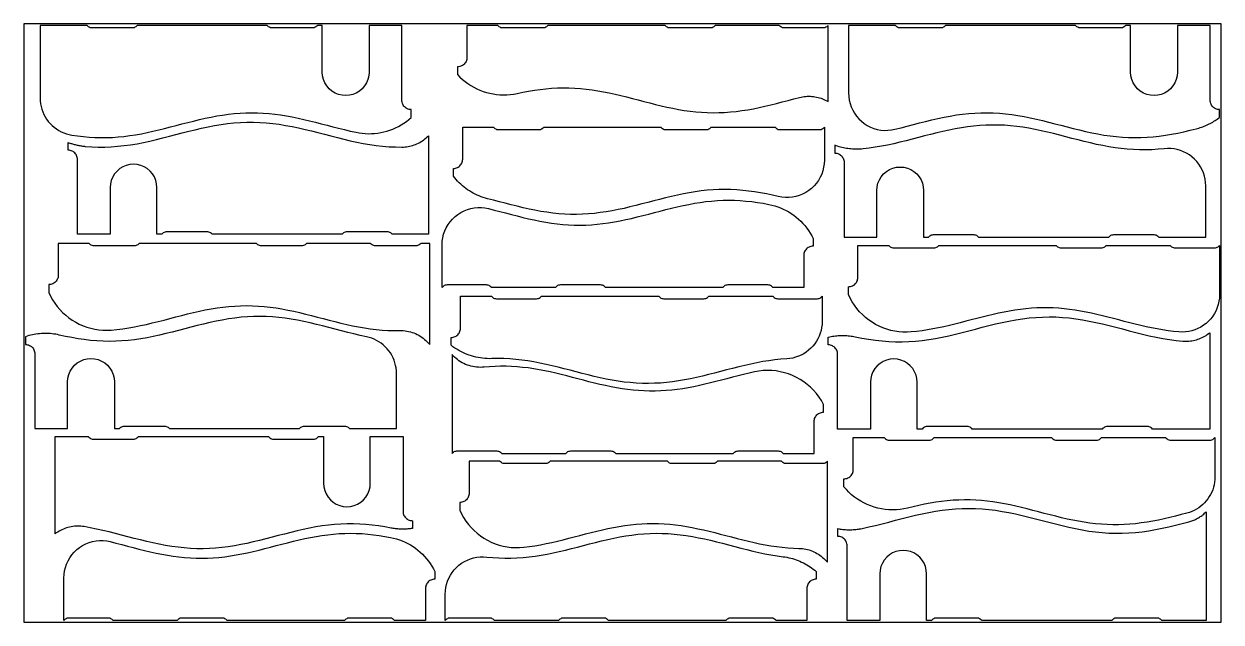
# Model space of a CAD drawing. Header units: inches. Extents: x 0 to 96, y 0 to 48.
import ezdxf

# ---------------------------------------------------------------- set-up
doc = ezdxf.new("R2010")
doc.units = ezdxf.units.IN
doc.layers.add('CONTOUR', color=3, linetype='Continuous')

msp = doc.modelspace()

# ---------------------------------------------------------------- linework, layer by layer
at = {"layer": 'CONTOUR'}
for points in [[(0, 0), (96, 0), (96, 48), (0, 48), (0, 0)], [(30.303, 47.875), (27.678, 47.875), (27.678, 44.125), (27.655, 43.832), (27.586, 43.546), (27.474, 43.274), (27.32, 43.023), (27.129, 42.799), (26.905, 42.608), (26.654, 42.454), (26.383, 42.342), (26.096, 42.273), (25.803, 42.25), (25.51, 42.273), (25.224, 42.342), (24.952, 42.454), (24.701, 42.608), (24.477, 42.799), (24.286, 43.023), (24.132, 43.274), (24.02, 43.546), (23.951, 43.832), (23.928, 44.125), (23.928, 47.875), (23.528, 47.875), (23.528, 47.875), (23.477, 47.817), (23.418, 47.767), (23.352, 47.728), (23.28, 47.699), (23.205, 47.681), (23.128, 47.675), (19.913, 47.675), (19.836, 47.681), (19.761, 47.699), (19.689, 47.728), (19.623, 47.767), (19.564, 47.817), (19.513, 47.875), (19.513, 47.875), (9.078, 47.875), (9.078, 47.875), (9.027, 47.817), (8.968, 47.767), (8.902, 47.728), (8.83, 47.699), (8.755, 47.681), (8.678, 47.675), (5.463, 47.675), (5.386, 47.681), (5.311, 47.699), (5.239, 47.728), (5.173, 47.767), (5.114, 47.817), (5.063, 47.875), (5.063, 47.875), (1.303, 47.875), (1.303, 42.04), (1.303, 42.04), (1.311, 41.817), (1.336, 41.595), (1.378, 41.375), (1.435, 41.16), (1.509, 40.949), (1.597, 40.744), (1.701, 40.546), (1.82, 40.357), (1.952, 40.177), (2.097, 40.007), (2.254, 39.849), (2.423, 39.702), (2.602, 39.569), (2.79, 39.449), (2.987, 39.344), (3.191, 39.253), (3.402, 39.178), (3.617, 39.119), (3.836, 39.076), (3.836, 39.076), (4.301, 39.009), (4.767, 38.955), (5.232, 38.914), (5.697, 38.888), (6.162, 38.876), (6.627, 38.879), (7.093, 38.896), (7.558, 38.928), (8.023, 38.975), (8.488, 39.034), (8.953, 39.106), (9.419, 39.19), (9.884, 39.283), (10.349, 39.385), (10.814, 39.495), (11.279, 39.61), (11.745, 39.729), (12.21, 39.851), (12.675, 39.972), (13.14, 40.092), (13.605, 40.209), (14.071, 40.321), (14.536, 40.427), (15.001, 40.524), (15.466, 40.612), (15.931, 40.688), (16.397, 40.753), (16.862, 40.805), (17.327, 40.842), (17.792, 40.866), (18.257, 40.875), (18.723, 40.869), (19.188, 40.848), (19.653, 40.813), (20.118, 40.764), (20.583, 40.702), (21.049, 40.628), (21.514, 40.542), (21.979, 40.447), (22.444, 40.343), (22.909, 40.232), (23.375, 40.116), (23.84, 39.996), (24.305, 39.874), (24.77, 39.753), (25.235, 39.633), (25.701, 39.517), (26.166, 39.406), (26.631, 39.303), (26.631, 39.303), (26.877, 39.256), (27.125, 39.222), (27.375, 39.201), (27.625, 39.191), (27.875, 39.195), (28.125, 39.211), (28.374, 39.24), (28.621, 39.28), (28.866, 39.334), (29.108, 39.399), (29.346, 39.477), (29.58, 39.566), (29.809, 39.667), (30.033, 39.779), (30.251, 39.903), (30.462, 40.037), (30.667, 40.181), (30.864, 40.336), (31.053, 40.5), (31.053, 41.125), (31.053, 41.125), (30.969, 41.13), (30.886, 41.144), (30.805, 41.167), (30.728, 41.199), (30.654, 41.24), (30.585, 41.289), (30.523, 41.345), (30.467, 41.407), (30.418, 41.476), (30.377, 41.55), (30.345, 41.627), (30.322, 41.708), (30.308, 41.791), (30.303, 41.875), (30.303, 47.875)], [(35.526, 47.875), (35.526, 45.313), (35.526, 45.313), (35.521, 45.229), (35.507, 45.146), (35.484, 45.065), (35.452, 44.987), (35.411, 44.913), (35.363, 44.845), (35.306, 44.782), (35.244, 44.726), (35.175, 44.677), (35.102, 44.637), (35.024, 44.605), (34.943, 44.581), (34.86, 44.567), (34.776, 44.563), (34.776, 43.938), (34.776, 43.938), (34.967, 43.739), (35.169, 43.551), (35.381, 43.375), (35.603, 43.21), (35.833, 43.058), (36.071, 42.919), (36.316, 42.794), (36.568, 42.682), (36.826, 42.584), (37.088, 42.5), (37.355, 42.431), (37.626, 42.377), (37.899, 42.338), (38.173, 42.314), (38.449, 42.305), (38.725, 42.311), (38.999, 42.333), (39.273, 42.369), (39.544, 42.421), (39.544, 42.421), (40.006, 42.518), (40.468, 42.606), (40.931, 42.683), (41.393, 42.748), (41.856, 42.801), (42.318, 42.84), (42.78, 42.864), (43.243, 42.875), (43.705, 42.87), (44.168, 42.852), (44.63, 42.818), (45.092, 42.771), (45.555, 42.711), (46.017, 42.639), (46.48, 42.555), (46.942, 42.462), (47.404, 42.36), (47.867, 42.251), (48.329, 42.136), (48.792, 42.017), (49.254, 41.897), (49.717, 41.776), (50.179, 41.657), (50.641, 41.54), (51.104, 41.429), (51.566, 41.324), (52.029, 41.227), (52.491, 41.14), (52.953, 41.064), (53.416, 40.999), (53.878, 40.947), (54.341, 40.909), (54.803, 40.885), (55.265, 40.875), (55.728, 40.88), (56.19, 40.9), (56.653, 40.934), (57.115, 40.981), (57.577, 41.042), (58.04, 41.115), (58.502, 41.199), (58.965, 41.293), (59.427, 41.395), (59.889, 41.505), (60.352, 41.62), (60.814, 41.738), (61.277, 41.859), (61.739, 41.98), (62.202, 42.099), (62.202, 42.099), (62.323, 42.128), (62.445, 42.151), (62.569, 42.169), (62.692, 42.182), (62.817, 42.19), (62.941, 42.192), (63.066, 42.19), (63.19, 42.182), (63.314, 42.169), (63.437, 42.151), (63.56, 42.128), (63.681, 42.1), (63.801, 42.067), (63.92, 42.029), (64.037, 41.986), (64.152, 41.938), (64.265, 41.885), (64.376, 41.828), (64.484, 41.767), (64.484, 47.875), (64.484, 47.875), (64.433, 47.817), (64.374, 47.768), (64.307, 47.728), (64.236, 47.699), (64.161, 47.681), (64.084, 47.675), (60.976, 47.675), (60.899, 47.681), (60.824, 47.699), (60.753, 47.728), (60.686, 47.768), (60.627, 47.817), (60.576, 47.875), (60.576, 47.875), (55.441, 47.875), (55.441, 47.875), (55.39, 47.817), (55.331, 47.768), (55.265, 47.728), (55.193, 47.699), (55.118, 47.681), (55.041, 47.675), (51.826, 47.675), (51.749, 47.681), (51.674, 47.699), (51.603, 47.728), (51.536, 47.768), (51.477, 47.817), (51.426, 47.875), (51.426, 47.875), (42.016, 47.875), (42.016, 47.875), (41.965, 47.817), (41.906, 47.768), (41.84, 47.728), (41.768, 47.699), (41.693, 47.681), (41.616, 47.675), (38.401, 47.675), (38.324, 47.681), (38.249, 47.699), (38.178, 47.728), (38.111, 47.768), (38.052, 47.817), (38.001, 47.875), (38.001, 47.875), (35.526, 47.875)], [(95.125, 47.875), (92.5, 47.875), (92.5, 44.125), (92.477, 43.832), (92.408, 43.546), (92.296, 43.274), (92.142, 43.023), (91.951, 42.799), (91.727, 42.608), (91.476, 42.454), (91.204, 42.342), (90.918, 42.273), (90.625, 42.25), (90.332, 42.273), (90.046, 42.342), (89.774, 42.454), (89.523, 42.608), (89.299, 42.799), (89.108, 43.023), (88.954, 43.274), (88.842, 43.546), (88.773, 43.832), (88.75, 44.125), (88.75, 47.875), (88.35, 47.875), (88.35, 47.875), (88.299, 47.817), (88.24, 47.767), (88.174, 47.728), (88.102, 47.699), (88.027, 47.681), (87.95, 47.675), (84.735, 47.675), (84.658, 47.681), (84.583, 47.699), (84.511, 47.728), (84.445, 47.767), (84.386, 47.817), (84.335, 47.875), (84.335, 47.875), (73.9, 47.875), (73.9, 47.875), (73.849, 47.817), (73.79, 47.767), (73.724, 47.728), (73.652, 47.699), (73.577, 47.681), (73.5, 47.675), (70.285, 47.675), (70.208, 47.681), (70.133, 47.699), (70.061, 47.728), (69.995, 47.767), (69.936, 47.817), (69.885, 47.875), (69.885, 47.875), (66.125, 47.875), (66.125, 42.458), (66.125, 42.458), (66.139, 42.173), (66.179, 41.889), (66.247, 41.611), (66.341, 41.341), (66.46, 41.081), (66.603, 40.833), (66.77, 40.6), (66.958, 40.384), (67.165, 40.187), (67.39, 40.011), (67.632, 39.857), (67.886, 39.726), (68.152, 39.62), (68.427, 39.541), (68.708, 39.487), (68.993, 39.461), (69.279, 39.462), (69.564, 39.491), (69.845, 39.546), (69.845, 39.546), (70.338, 39.67), (70.831, 39.798), (71.324, 39.927), (71.818, 40.055), (72.311, 40.18), (72.804, 40.3), (73.297, 40.413), (73.79, 40.517), (74.283, 40.611), (74.776, 40.692), (75.269, 40.759), (75.763, 40.812), (76.256, 40.849), (76.749, 40.87), (77.242, 40.874), (77.735, 40.862), (78.228, 40.834), (78.721, 40.789), (79.214, 40.729), (79.708, 40.655), (80.201, 40.568), (80.694, 40.469), (81.187, 40.361), (81.68, 40.244), (82.173, 40.122), (82.666, 39.995), (83.159, 39.866), (83.653, 39.737), (84.146, 39.611), (84.639, 39.489), (85.132, 39.373), (85.625, 39.266), (86.118, 39.169), (86.611, 39.084), (87.104, 39.012), (87.598, 38.954), (88.091, 38.911), (88.584, 38.885), (89.077, 38.875), (89.57, 38.882), (90.063, 38.905), (90.556, 38.944), (91.049, 38.999), (91.543, 39.069), (92.036, 39.152), (92.529, 39.246), (93.022, 39.352), (93.515, 39.466), (94.008, 39.587), (94.008, 39.587), (94.115, 39.615), (94.221, 39.645), (94.326, 39.678), (94.43, 39.713), (94.534, 39.75), (94.637, 39.789), (94.739, 39.831), (94.84, 39.875), (94.94, 39.921), (95.039, 39.97), (95.137, 40.02), (95.234, 40.073), (95.329, 40.128), (95.423, 40.185), (95.516, 40.244), (95.608, 40.305), (95.699, 40.368), (95.788, 40.433), (95.875, 40.5), (95.875, 41.125), (95.875, 41.125), (95.791, 41.13), (95.708, 41.144), (95.627, 41.167), (95.55, 41.199), (95.476, 41.24), (95.407, 41.289), (95.345, 41.345), (95.289, 41.407), (95.24, 41.476), (95.199, 41.55), (95.167, 41.627), (95.144, 41.708), (95.13, 41.791), (95.125, 41.875), (95.125, 47.875)], [(4.29, 31.119), (4.29, 37.119), (4.29, 37.119), (4.285, 37.202), (4.271, 37.285), (4.248, 37.366), (4.216, 37.444), (4.175, 37.518), (4.126, 37.586), (4.07, 37.649), (4.008, 37.705), (3.939, 37.754), (3.865, 37.794), (3.788, 37.826), (3.707, 37.85), (3.624, 37.864), (3.54, 37.869), (3.54, 38.494), (3.54, 38.494), (3.61, 38.467), (3.68, 38.441), (3.751, 38.417), (3.823, 38.394), (3.894, 38.371), (3.966, 38.35), (4.038, 38.33), (4.111, 38.311), (4.183, 38.293), (4.256, 38.276), (4.33, 38.26), (4.403, 38.245), (4.477, 38.232), (4.551, 38.219), (4.625, 38.208), (4.699, 38.197), (4.774, 38.188), (4.848, 38.18), (4.923, 38.173), (4.923, 38.173), (5.441, 38.138), (5.959, 38.12), (6.477, 38.121), (6.996, 38.141), (7.514, 38.178), (8.032, 38.232), (8.55, 38.303), (9.069, 38.389), (9.587, 38.488), (10.105, 38.599), (10.623, 38.719), (11.142, 38.847), (11.66, 38.98), (12.178, 39.115), (12.696, 39.25), (13.215, 39.383), (13.733, 39.511), (14.251, 39.632), (14.769, 39.743), (15.287, 39.843), (15.806, 39.93), (16.324, 40.001), (16.842, 40.057), (17.36, 40.095), (17.879, 40.115), (18.397, 40.117), (18.915, 40.101), (19.433, 40.066), (19.952, 40.014), (20.47, 39.946), (20.988, 39.862), (21.506, 39.765), (22.025, 39.656), (22.543, 39.537), (23.061, 39.41), (23.579, 39.278), (24.098, 39.143), (24.616, 39.008), (25.134, 38.874), (25.652, 38.745), (26.171, 38.623), (26.689, 38.51), (27.207, 38.409), (27.725, 38.32), (28.243, 38.246), (28.762, 38.188), (29.28, 38.147), (29.798, 38.124), (30.316, 38.119), (30.316, 38.119), (30.44, 38.123), (30.564, 38.131), (30.688, 38.145), (30.81, 38.164), (30.932, 38.188), (31.053, 38.217), (31.172, 38.251), (31.29, 38.29), (31.406, 38.334), (31.52, 38.383), (31.633, 38.436), (31.742, 38.494), (31.85, 38.556), (31.955, 38.623), (32.056, 38.694), (32.155, 38.769), (32.251, 38.848), (32.343, 38.931), (32.432, 39.018), (32.432, 31.119), (29.53, 31.119), (29.53, 31.119), (29.479, 31.177), (29.42, 31.226), (29.354, 31.266), (29.282, 31.295), (29.207, 31.313), (29.13, 31.319), (25.915, 31.319), (25.838, 31.313), (25.763, 31.295), (25.691, 31.266), (25.625, 31.226), (25.566, 31.177), (25.515, 31.119), (25.515, 31.119), (15.08, 31.119), (15.08, 31.119), (15.029, 31.177), (14.97, 31.226), (14.904, 31.266), (14.832, 31.295), (14.757, 31.313), (14.68, 31.319), (11.465, 31.319), (11.388, 31.313), (11.313, 31.295), (11.241, 31.266), (11.175, 31.226), (11.116, 31.177), (11.065, 31.119), (11.065, 31.119), (10.665, 31.119), (10.665, 34.869), (10.642, 35.162), (10.573, 35.448), (10.461, 35.72), (10.307, 35.971), (10.116, 36.194), (9.892, 36.385), (9.641, 36.539), (9.369, 36.652), (9.083, 36.72), (8.79, 36.744), (8.497, 36.72), (8.211, 36.652), (7.939, 36.539), (7.688, 36.385), (7.464, 36.194), (7.273, 35.971), (7.119, 35.72), (7.007, 35.448), (6.938, 35.162), (6.915, 34.869), (6.915, 31.119), (4.29, 31.119)], [(35.186, 39.716), (37.661, 39.716), (37.661, 39.716), (37.712, 39.658), (37.771, 39.608), (37.837, 39.569), (37.909, 39.539), (37.984, 39.522), (38.061, 39.516), (41.276, 39.516), (41.353, 39.522), (41.428, 39.539), (41.5, 39.569), (41.566, 39.608), (41.625, 39.658), (41.676, 39.716), (41.676, 39.716), (51.086, 39.716), (51.086, 39.716), (51.137, 39.658), (51.196, 39.608), (51.262, 39.569), (51.334, 39.539), (51.409, 39.522), (51.486, 39.516), (54.701, 39.516), (54.778, 39.522), (54.853, 39.539), (54.925, 39.569), (54.991, 39.608), (55.05, 39.658), (55.101, 39.716), (55.101, 39.716), (60.236, 39.716), (60.236, 39.716), (60.287, 39.658), (60.346, 39.608), (60.412, 39.569), (60.484, 39.539), (60.559, 39.522), (60.636, 39.516), (63.786, 39.516), (63.863, 39.522), (63.938, 39.539), (64.01, 39.569), (64.076, 39.608), (64.135, 39.658), (64.186, 39.716), (64.186, 39.716), (64.186, 39.716), (64.186, 37.063), (64.186, 37.063), (64.173, 36.779), (64.132, 36.497), (64.065, 36.221), (63.972, 35.952), (63.855, 35.693), (63.713, 35.446), (63.548, 35.214), (63.362, 34.998), (63.157, 34.801), (62.933, 34.625), (62.695, 34.47), (62.442, 34.339), (62.178, 34.232), (61.906, 34.151), (61.626, 34.096), (61.343, 34.068), (61.059, 34.066), (60.775, 34.092), (60.495, 34.144), (60.495, 34.144), (60.019, 34.253), (59.544, 34.354), (59.068, 34.444), (58.592, 34.524), (58.116, 34.591), (57.64, 34.644), (57.164, 34.683), (56.688, 34.707), (56.212, 34.716), (55.736, 34.709), (55.26, 34.686), (54.784, 34.649), (54.309, 34.597), (53.833, 34.532), (53.357, 34.454), (52.881, 34.364), (52.405, 34.264), (51.929, 34.156), (51.453, 34.041), (50.977, 33.921), (50.501, 33.798), (50.025, 33.674), (49.549, 33.55), (49.073, 33.429), (48.598, 33.312), (48.122, 33.201), (47.646, 33.099), (47.17, 33.006), (46.694, 32.924), (46.218, 32.854), (45.742, 32.798), (45.266, 32.755), (44.79, 32.728), (44.314, 32.716), (43.838, 32.72), (43.363, 32.739), (42.887, 32.773), (42.411, 32.822), (41.935, 32.884), (41.459, 32.96), (40.983, 33.047), (40.507, 33.145), (40.031, 33.251), (39.555, 33.365), (39.079, 33.484), (38.603, 33.607), (38.128, 33.731), (37.652, 33.855), (37.176, 33.977), (37.176, 33.977), (37.006, 34.023), (36.838, 34.075), (36.672, 34.133), (36.508, 34.197), (36.347, 34.266), (36.188, 34.341), (36.031, 34.422), (35.878, 34.508), (35.728, 34.599), (35.581, 34.696), (35.438, 34.797), (35.298, 34.904), (35.162, 35.016), (35.03, 35.132), (34.902, 35.253), (34.779, 35.378), (34.66, 35.507), (34.546, 35.641), (34.436, 35.778), (34.436, 36.403), (34.436, 36.403), (34.52, 36.408), (34.603, 36.422), (34.684, 36.445), (34.761, 36.477), (34.835, 36.518), (34.904, 36.567), (34.966, 36.623), (35.022, 36.686), (35.071, 36.754), (35.112, 36.828), (35.144, 36.906), (35.167, 36.986), (35.181, 37.069), (35.186, 37.153), (35.186, 39.716)], [(65.768, 30.89), (68.393, 30.89), (68.393, 34.64), (68.416, 34.933), (68.485, 35.219), (68.598, 35.491), (68.751, 35.742), (68.942, 35.966), (69.166, 36.157), (69.417, 36.311), (69.689, 36.423), (69.975, 36.492), (70.268, 36.515), (70.562, 36.492), (70.848, 36.423), (71.12, 36.311), (71.37, 36.157), (71.594, 35.966), (71.785, 35.742), (71.939, 35.491), (72.052, 35.219), (72.12, 34.933), (72.143, 34.64), (72.143, 30.89), (72.543, 30.89), (72.543, 30.89), (72.594, 30.948), (72.654, 30.997), (72.72, 31.037), (72.791, 31.066), (72.866, 31.084), (72.943, 31.09), (76.158, 31.09), (76.235, 31.084), (76.31, 31.066), (76.382, 31.037), (76.448, 30.997), (76.507, 30.948), (76.558, 30.89), (76.558, 30.89), (86.993, 30.89), (86.993, 30.89), (87.044, 30.948), (87.104, 30.997), (87.17, 31.037), (87.241, 31.066), (87.316, 31.084), (87.393, 31.09), (90.608, 31.09), (90.685, 31.084), (90.76, 31.066), (90.832, 31.037), (90.898, 30.997), (90.957, 30.948), (91.008, 30.89), (91.008, 30.89), (94.768, 30.89), (94.768, 35.002), (94.768, 35.002), (94.757, 35.267), (94.721, 35.53), (94.663, 35.789), (94.582, 36.042), (94.479, 36.287), (94.355, 36.521), (94.211, 36.744), (94.048, 36.953), (93.866, 37.147), (93.669, 37.324), (93.456, 37.483), (93.23, 37.622), (92.993, 37.741), (92.746, 37.838), (92.492, 37.914), (92.232, 37.966), (91.968, 37.996), (91.703, 38.002), (91.438, 37.984), (91.438, 37.984), (90.945, 37.937), (90.452, 37.906), (89.959, 37.891), (89.467, 37.893), (88.974, 37.912), (88.481, 37.946), (87.988, 37.997), (87.495, 38.062), (87.002, 38.141), (86.51, 38.232), (86.017, 38.335), (85.524, 38.446), (85.031, 38.565), (84.538, 38.69), (84.045, 38.817), (83.553, 38.946), (83.06, 39.074), (82.567, 39.199), (82.074, 39.319), (81.581, 39.432), (81.089, 39.535), (80.596, 39.628), (80.103, 39.709), (79.61, 39.776), (79.117, 39.828), (78.624, 39.865), (78.132, 39.885), (77.639, 39.889), (77.146, 39.877), (76.653, 39.848), (76.16, 39.803), (75.667, 39.743), (75.175, 39.668), (74.682, 39.581), (74.189, 39.482), (73.696, 39.374), (73.203, 39.257), (72.711, 39.134), (72.218, 39.007), (71.725, 38.879), (71.232, 38.75), (70.739, 38.624), (70.246, 38.502), (69.754, 38.387), (69.261, 38.28), (68.768, 38.183), (68.275, 38.098), (67.782, 38.026), (67.289, 37.968), (67.289, 37.968), (67.168, 37.957), (67.047, 37.95), (66.925, 37.945), (66.804, 37.943), (66.682, 37.944), (66.561, 37.948), (66.439, 37.955), (66.318, 37.964), (66.197, 37.977), (66.076, 37.993), (65.956, 38.012), (65.837, 38.033), (65.717, 38.058), (65.599, 38.085), (65.481, 38.116), (65.364, 38.149), (65.248, 38.185), (65.133, 38.223), (65.018, 38.265), (65.018, 37.64), (65.018, 37.64), (65.102, 37.635), (65.185, 37.621), (65.266, 37.598), (65.344, 37.566), (65.417, 37.525), (65.486, 37.476), (65.549, 37.42), (65.605, 37.358), (65.653, 37.289), (65.694, 37.215), (65.726, 37.138), (65.749, 37.057), (65.764, 36.974), (65.768, 36.89), (65.768, 30.89)], [(62.533, 26.853), (60.058, 26.853), (60.058, 26.853), (60.007, 26.911), (59.947, 26.961), (59.881, 27.001), (59.81, 27.03), (59.735, 27.047), (59.658, 27.053), (56.443, 27.053), (56.366, 27.047), (56.291, 27.03), (56.219, 27.001), (56.153, 26.961), (56.094, 26.911), (56.043, 26.853), (56.043, 26.853), (46.633, 26.853), (46.633, 26.853), (46.582, 26.911), (46.522, 26.961), (46.456, 27.001), (46.385, 27.03), (46.31, 27.047), (46.233, 27.053), (43.018, 27.053), (42.941, 27.047), (42.866, 27.03), (42.794, 27.001), (42.728, 26.961), (42.669, 26.911), (42.618, 26.853), (42.618, 26.853), (37.483, 26.853), (37.483, 26.853), (37.432, 26.911), (37.372, 26.961), (37.306, 27.001), (37.235, 27.03), (37.16, 27.047), (37.083, 27.053), (33.933, 27.053), (33.856, 27.047), (33.781, 27.03), (33.709, 27.001), (33.643, 26.961), (33.584, 26.911), (33.533, 26.853), (33.533, 26.853), (33.533, 26.853), (33.533, 30.27), (33.533, 30.27), (33.546, 30.556), (33.587, 30.839), (33.655, 31.117), (33.749, 31.388), (33.868, 31.648), (34.011, 31.895), (34.178, 32.128), (34.365, 32.344), (34.573, 32.541), (34.798, 32.718), (35.039, 32.872), (35.294, 33.002), (35.56, 33.108), (35.835, 33.188), (36.116, 33.241), (36.401, 33.267), (36.687, 33.266), (36.972, 33.238), (37.253, 33.182), (37.253, 33.182), (37.712, 33.067), (38.17, 32.948), (38.629, 32.828), (39.088, 32.708), (39.547, 32.591), (40.006, 32.477), (40.465, 32.369), (40.924, 32.268), (41.383, 32.175), (41.841, 32.092), (42.3, 32.019), (42.759, 31.959), (43.218, 31.912), (43.677, 31.878), (44.136, 31.859), (44.595, 31.854), (45.054, 31.863), (45.512, 31.886), (45.971, 31.923), (46.43, 31.974), (46.889, 32.038), (47.348, 32.113), (47.807, 32.199), (48.266, 32.294), (48.725, 32.398), (49.183, 32.507), (49.642, 32.622), (50.101, 32.741), (50.56, 32.861), (51.019, 32.98), (51.478, 33.098), (51.937, 33.213), (52.395, 33.322), (52.854, 33.424), (53.313, 33.519), (53.772, 33.603), (54.231, 33.677), (54.69, 33.739), (55.149, 33.788), (55.608, 33.824), (56.066, 33.846), (56.525, 33.853), (56.984, 33.846), (57.443, 33.825), (57.902, 33.79), (58.361, 33.741), (58.82, 33.679), (59.279, 33.606), (59.737, 33.522), (59.737, 33.522), (59.976, 33.469), (60.212, 33.405), (60.444, 33.329), (60.672, 33.243), (60.896, 33.145), (61.114, 33.036), (61.327, 32.917), (61.535, 32.788), (61.735, 32.648), (61.928, 32.499), (62.114, 32.341), (62.292, 32.174), (62.462, 31.998), (62.623, 31.815), (62.774, 31.623), (62.917, 31.425), (63.049, 31.219), (63.171, 31.008), (63.283, 30.791), (63.283, 30.166), (63.283, 30.166), (63.199, 30.161), (63.116, 30.147), (63.035, 30.124), (62.957, 30.092), (62.884, 30.051), (62.815, 30.002), (62.752, 29.946), (62.696, 29.884), (62.648, 29.815), (62.607, 29.741), (62.575, 29.664), (62.552, 29.583), (62.537, 29.5), (62.533, 29.416), (62.533, 26.853)], [(2.752, 30.393), (2.752, 27.831), (2.752, 27.831), (2.747, 27.747), (2.733, 27.664), (2.709, 27.583), (2.677, 27.505), (2.637, 27.432), (2.588, 27.363), (2.532, 27.3), (2.469, 27.244), (2.401, 27.196), (2.327, 27.155), (2.249, 27.123), (2.168, 27.1), (2.086, 27.085), (2.002, 27.081), (2.002, 26.456), (2.002, 26.456), (2.14, 26.159), (2.298, 25.872), (2.474, 25.597), (2.668, 25.333), (2.878, 25.082), (3.105, 24.846), (3.346, 24.625), (3.602, 24.421), (3.87, 24.233), (4.15, 24.064), (4.441, 23.913), (4.74, 23.781), (5.048, 23.67), (5.362, 23.578), (5.682, 23.508), (6.005, 23.459), (6.332, 23.43), (6.659, 23.424), (6.986, 23.438), (6.986, 23.438), (7.458, 23.482), (7.931, 23.54), (8.403, 23.611), (8.875, 23.694), (9.348, 23.787), (9.82, 23.89), (10.293, 24.001), (10.765, 24.117), (11.238, 24.238), (11.71, 24.361), (12.183, 24.484), (12.655, 24.607), (13.127, 24.725), (13.6, 24.839), (14.072, 24.946), (14.545, 25.045), (15.017, 25.133), (15.49, 25.211), (15.962, 25.276), (16.434, 25.327), (16.907, 25.364), (17.379, 25.386), (17.852, 25.393), (18.324, 25.385), (18.797, 25.362), (19.269, 25.323), (19.741, 25.271), (20.214, 25.205), (20.686, 25.127), (21.159, 25.038), (21.631, 24.938), (22.104, 24.831), (22.576, 24.717), (23.048, 24.597), (23.521, 24.475), (23.993, 24.351), (24.466, 24.229), (24.938, 24.108), (25.411, 23.992), (25.883, 23.882), (26.356, 23.78), (26.828, 23.687), (27.3, 23.605), (27.773, 23.535), (28.245, 23.478), (28.718, 23.436), (29.19, 23.407), (29.663, 23.394), (30.135, 23.396), (30.135, 23.396), (30.28, 23.396), (30.424, 23.388), (30.568, 23.374), (30.711, 23.353), (30.852, 23.324), (30.993, 23.289), (31.131, 23.248), (31.267, 23.199), (31.401, 23.145), (31.532, 23.083), (31.66, 23.016), (31.784, 22.943), (31.905, 22.863), (32.022, 22.778), (32.134, 22.687), (32.242, 22.591), (32.346, 22.49), (32.444, 22.384), (32.537, 22.274), (32.537, 30.393), (31.817, 30.393), (31.817, 30.393), (31.766, 30.335), (31.706, 30.286), (31.64, 30.246), (31.569, 30.217), (31.494, 30.199), (31.417, 30.193), (28.202, 30.193), (28.125, 30.199), (28.049, 30.217), (27.978, 30.246), (27.912, 30.286), (27.852, 30.335), (27.802, 30.393), (27.802, 30.393), (22.667, 30.393), (22.667, 30.393), (22.616, 30.335), (22.556, 30.286), (22.49, 30.246), (22.419, 30.217), (22.344, 30.199), (22.267, 30.193), (19.052, 30.193), (18.975, 30.199), (18.899, 30.217), (18.828, 30.246), (18.762, 30.286), (18.702, 30.335), (18.652, 30.393), (18.652, 30.393), (9.242, 30.393), (9.242, 30.393), (9.191, 30.335), (9.131, 30.286), (9.065, 30.246), (8.994, 30.217), (8.919, 30.199), (8.842, 30.193), (5.627, 30.193), (5.55, 30.199), (5.474, 30.217), (5.403, 30.246), (5.337, 30.286), (5.277, 30.335), (5.227, 30.393), (5.227, 30.393), (2.752, 30.393)], [(66.875, 30.225), (69.35, 30.225), (69.35, 30.225), (69.401, 30.167), (69.46, 30.117), (69.526, 30.077), (69.598, 30.048), (69.673, 30.031), (69.75, 30.025), (72.965, 30.025), (73.042, 30.031), (73.117, 30.048), (73.189, 30.077), (73.255, 30.117), (73.314, 30.167), (73.365, 30.225), (73.365, 30.225), (82.775, 30.225), (82.775, 30.225), (82.826, 30.167), (82.885, 30.117), (82.951, 30.077), (83.023, 30.048), (83.098, 30.031), (83.175, 30.025), (86.39, 30.025), (86.467, 30.031), (86.542, 30.048), (86.614, 30.077), (86.68, 30.117), (86.739, 30.167), (86.79, 30.225), (86.79, 30.225), (91.925, 30.225), (91.925, 30.225), (91.976, 30.167), (92.035, 30.117), (92.101, 30.077), (92.173, 30.048), (92.248, 30.031), (92.325, 30.025), (95.475, 30.025), (95.552, 30.031), (95.627, 30.048), (95.699, 30.077), (95.765, 30.117), (95.824, 30.167), (95.875, 30.225), (95.875, 30.225), (95.875, 30.225), (95.875, 26.267), (95.875, 26.267), (95.864, 26.006), (95.83, 25.747), (95.773, 25.492), (95.695, 25.243), (95.595, 25.002), (95.475, 24.77), (95.334, 24.549), (95.176, 24.342), (95, 24.149), (94.807, 23.972), (94.6, 23.813), (94.38, 23.672), (94.149, 23.551), (93.908, 23.451), (93.659, 23.371), (93.404, 23.314), (93.145, 23.279), (92.884, 23.267), (92.623, 23.278), (92.623, 23.278), (92.185, 23.321), (91.746, 23.376), (91.308, 23.442), (90.87, 23.519), (90.431, 23.604), (89.993, 23.698), (89.555, 23.799), (89.116, 23.905), (88.678, 24.016), (88.24, 24.129), (87.801, 24.244), (87.363, 24.358), (86.925, 24.471), (86.486, 24.58), (86.048, 24.685), (85.61, 24.784), (85.171, 24.875), (84.733, 24.958), (84.295, 25.031), (83.856, 25.093), (83.418, 25.144), (82.98, 25.183), (82.541, 25.209), (82.103, 25.223), (81.664, 25.223), (81.226, 25.21), (80.788, 25.184), (80.349, 25.146), (79.911, 25.095), (79.473, 25.033), (79.034, 24.961), (78.596, 24.878), (78.158, 24.787), (77.719, 24.689), (77.281, 24.584), (76.843, 24.475), (76.404, 24.363), (75.966, 24.248), (75.528, 24.134), (75.089, 24.02), (74.651, 23.91), (74.213, 23.803), (73.774, 23.702), (73.336, 23.608), (72.898, 23.522), (72.459, 23.445), (72.021, 23.378), (71.583, 23.323), (71.144, 23.279), (71.144, 23.279), (70.816, 23.262), (70.487, 23.267), (70.159, 23.293), (69.834, 23.34), (69.512, 23.409), (69.196, 23.499), (68.886, 23.609), (68.584, 23.74), (68.291, 23.89), (68.009, 24.059), (67.739, 24.246), (67.481, 24.451), (67.238, 24.672), (67.009, 24.909), (66.797, 25.16), (66.601, 25.425), (66.424, 25.701), (66.265, 25.989), (66.125, 26.287), (66.125, 26.912), (66.125, 26.912), (66.209, 26.917), (66.292, 26.931), (66.373, 26.954), (66.45, 26.986), (66.524, 27.027), (66.593, 27.076), (66.655, 27.132), (66.711, 27.195), (66.76, 27.263), (66.801, 27.337), (66.833, 27.414), (66.856, 27.495), (66.87, 27.578), (66.875, 27.662), (66.875, 30.225)], [(35.009, 26.148), (37.484, 26.148), (37.484, 26.148), (37.535, 26.09), (37.594, 26.041), (37.66, 26.001), (37.732, 25.972), (37.807, 25.954), (37.884, 25.948), (41.099, 25.948), (41.176, 25.954), (41.251, 25.972), (41.323, 26.001), (41.389, 26.041), (41.448, 26.09), (41.499, 26.148), (41.499, 26.148), (50.909, 26.148), (50.909, 26.148), (50.96, 26.09), (51.019, 26.041), (51.085, 26.001), (51.157, 25.972), (51.232, 25.954), (51.309, 25.948), (54.524, 25.948), (54.601, 25.954), (54.676, 25.972), (54.748, 26.001), (54.814, 26.041), (54.873, 26.09), (54.924, 26.148), (54.924, 26.148), (60.059, 26.148), (60.059, 26.148), (60.11, 26.09), (60.169, 26.041), (60.235, 26.001), (60.307, 25.972), (60.382, 25.954), (60.459, 25.948), (63.609, 25.948), (63.686, 25.954), (63.761, 25.972), (63.833, 26.001), (63.899, 26.041), (63.958, 26.09), (64.009, 26.148), (64.009, 26.148), (64.009, 26.148), (64.009, 24.12), (64.009, 24.12), (63.999, 23.881), (63.971, 23.644), (63.924, 23.409), (63.858, 23.18), (63.774, 22.956), (63.672, 22.739), (63.554, 22.532), (63.419, 22.334), (63.27, 22.148), (63.105, 21.974), (62.928, 21.814), (62.738, 21.669), (62.538, 21.539), (62.327, 21.425), (62.108, 21.329), (61.883, 21.25), (61.651, 21.19), (61.416, 21.148), (61.178, 21.125), (61.178, 21.125), (60.695, 21.09), (60.213, 21.04), (59.73, 20.976), (59.247, 20.898), (58.764, 20.809), (58.281, 20.709), (57.799, 20.6), (57.316, 20.484), (56.833, 20.362), (56.35, 20.238), (55.867, 20.111), (55.385, 19.986), (54.902, 19.863), (54.419, 19.744), (53.936, 19.632), (53.453, 19.528), (52.971, 19.434), (52.488, 19.352), (52.005, 19.282), (51.522, 19.226), (51.039, 19.184), (50.557, 19.159), (50.074, 19.148), (49.591, 19.154), (49.108, 19.176), (48.625, 19.213), (48.143, 19.265), (47.66, 19.332), (47.177, 19.411), (46.694, 19.502), (46.211, 19.603), (45.729, 19.713), (45.246, 19.83), (44.763, 19.952), (44.28, 20.077), (43.797, 20.204), (43.315, 20.329), (42.832, 20.452), (42.349, 20.569), (41.866, 20.68), (41.383, 20.783), (40.901, 20.875), (40.418, 20.956), (39.935, 21.024), (39.452, 21.078), (38.969, 21.117), (38.487, 21.141), (38.004, 21.148), (37.521, 21.14), (37.521, 21.14), (37.337, 21.137), (37.152, 21.141), (36.968, 21.152), (36.784, 21.17), (36.602, 21.194), (36.42, 21.226), (36.239, 21.263), (36.06, 21.308), (35.883, 21.359), (35.708, 21.416), (35.535, 21.48), (35.364, 21.551), (35.196, 21.627), (35.032, 21.71), (34.87, 21.798), (34.712, 21.893), (34.557, 21.993), (34.406, 22.099), (34.259, 22.211), (34.259, 22.836), (34.259, 22.836), (34.343, 22.841), (34.426, 22.855), (34.507, 22.878), (34.584, 22.91), (34.658, 22.951), (34.727, 22.999), (34.789, 23.055), (34.845, 23.118), (34.894, 23.187), (34.935, 23.26), (34.967, 23.338), (34.99, 23.419), (35.004, 23.502), (35.009, 23.586), (35.009, 26.148)], [(0.875, 15.527), (3.5, 15.527), (3.5, 19.277), (3.523, 19.57), (3.592, 19.856), (3.704, 20.128), (3.858, 20.379), (4.049, 20.603), (4.273, 20.794), (4.524, 20.948), (4.796, 21.06), (5.082, 21.129), (5.375, 21.152), (5.668, 21.129), (5.954, 21.06), (6.226, 20.948), (6.477, 20.794), (6.701, 20.603), (6.892, 20.379), (7.046, 20.128), (7.158, 19.856), (7.227, 19.57), (7.25, 19.277), (7.25, 15.527), (7.65, 15.527), (7.65, 15.527), (7.701, 15.585), (7.76, 15.635), (7.826, 15.674), (7.898, 15.703), (7.973, 15.721), (8.05, 15.727), (11.265, 15.727), (11.342, 15.721), (11.417, 15.703), (11.489, 15.674), (11.555, 15.635), (11.614, 15.585), (11.665, 15.527), (11.665, 15.527), (22.1, 15.527), (22.1, 15.527), (22.151, 15.585), (22.21, 15.635), (22.276, 15.674), (22.348, 15.703), (22.423, 15.721), (22.5, 15.727), (25.715, 15.727), (25.792, 15.721), (25.867, 15.703), (25.939, 15.674), (26.005, 15.635), (26.064, 15.585), (26.115, 15.527), (26.115, 15.527), (29.875, 15.527), (29.875, 19.958), (29.875, 19.958), (29.867, 20.174), (29.844, 20.389), (29.805, 20.602), (29.751, 20.812), (29.682, 21.017), (29.599, 21.216), (29.501, 21.409), (29.39, 21.594), (29.265, 21.771), (29.128, 21.939), (28.98, 22.096), (28.82, 22.242), (28.651, 22.376), (28.472, 22.498), (28.285, 22.606), (28.09, 22.701), (27.89, 22.782), (27.684, 22.847), (27.473, 22.898), (27.473, 22.898), (26.97, 23.006), (26.467, 23.122), (25.965, 23.246), (25.462, 23.374), (24.959, 23.505), (24.456, 23.637), (23.953, 23.766), (23.45, 23.892), (22.947, 24.011), (22.444, 24.121), (21.941, 24.222), (21.438, 24.31), (20.935, 24.385), (20.432, 24.445), (19.93, 24.489), (19.427, 24.517), (18.924, 24.527), (18.421, 24.52), (17.918, 24.496), (17.415, 24.455), (16.912, 24.398), (16.409, 24.326), (15.906, 24.24), (15.403, 24.142), (14.9, 24.033), (14.397, 23.915), (13.895, 23.791), (13.392, 23.662), (12.889, 23.531), (12.386, 23.399), (11.883, 23.27), (11.38, 23.146), (10.877, 23.028), (10.374, 22.918), (9.871, 22.819), (9.368, 22.733), (8.865, 22.66), (8.362, 22.602), (7.86, 22.56), (7.357, 22.535), (6.854, 22.527), (6.351, 22.536), (5.848, 22.563), (5.345, 22.606), (4.842, 22.665), (4.339, 22.739), (3.836, 22.827), (3.333, 22.927), (2.83, 23.037), (2.83, 23.037), (2.689, 23.067), (2.547, 23.093), (2.405, 23.115), (2.261, 23.133), (2.118, 23.147), (1.973, 23.156), (1.829, 23.161), (1.685, 23.162), (1.54, 23.159), (1.396, 23.152), (1.252, 23.141), (1.109, 23.125), (0.966, 23.106), (0.823, 23.082), (0.682, 23.054), (0.541, 23.022), (0.401, 22.986), (0.262, 22.946), (0.125, 22.902), (0.125, 22.277), (0.125, 22.277), (0.209, 22.272), (0.292, 22.258), (0.373, 22.235), (0.45, 22.203), (0.524, 22.162), (0.593, 22.113), (0.655, 22.057), (0.711, 21.995), (0.76, 21.926), (0.801, 21.852), (0.833, 21.775), (0.856, 21.694), (0.87, 21.611), (0.875, 21.527), (0.875, 15.527)], [(65.254, 15.491), (65.254, 21.491), (65.254, 21.491), (65.249, 21.575), (65.235, 21.658), (65.212, 21.739), (65.18, 21.817), (65.139, 21.89), (65.09, 21.959), (65.034, 22.022), (64.972, 22.078), (64.903, 22.126), (64.829, 22.167), (64.752, 22.199), (64.671, 22.223), (64.588, 22.237), (64.504, 22.241), (64.504, 22.866), (64.504, 22.866), (64.616, 22.891), (64.729, 22.914), (64.842, 22.933), (64.955, 22.95), (65.069, 22.965), (65.184, 22.977), (65.298, 22.986), (65.413, 22.993), (65.528, 22.997), (65.642, 22.998), (65.757, 22.997), (65.872, 22.993), (65.987, 22.986), (66.101, 22.977), (66.215, 22.965), (66.329, 22.951), (66.443, 22.934), (66.556, 22.914), (66.669, 22.892), (66.669, 22.892), (67.205, 22.786), (67.74, 22.694), (68.276, 22.617), (68.812, 22.558), (69.348, 22.517), (69.884, 22.495), (70.42, 22.493), (70.956, 22.51), (71.492, 22.547), (72.028, 22.602), (72.563, 22.675), (73.099, 22.764), (73.635, 22.867), (74.171, 22.982), (74.707, 23.107), (75.243, 23.24), (75.779, 23.378), (76.315, 23.518), (76.85, 23.658), (77.386, 23.794), (77.922, 23.924), (78.458, 24.046), (78.994, 24.157), (79.53, 24.255), (80.066, 24.338), (80.602, 24.404), (81.137, 24.452), (81.673, 24.481), (82.209, 24.491), (82.745, 24.482), (83.281, 24.453), (83.817, 24.404), (84.353, 24.338), (84.889, 24.256), (85.425, 24.158), (85.96, 24.047), (86.496, 23.926), (87.032, 23.795), (87.568, 23.659), (88.104, 23.52), (88.64, 23.38), (89.176, 23.242), (89.712, 23.109), (90.247, 22.983), (90.783, 22.868), (91.319, 22.765), (91.855, 22.676), (92.391, 22.603), (92.927, 22.547), (92.927, 22.547), (93.049, 22.539), (93.172, 22.536), (93.294, 22.538), (93.416, 22.545), (93.538, 22.557), (93.66, 22.574), (93.78, 22.596), (93.9, 22.623), (94.018, 22.654), (94.135, 22.691), (94.25, 22.732), (94.364, 22.778), (94.475, 22.828), (94.585, 22.883), (94.692, 22.942), (94.797, 23.006), (94.899, 23.074), (94.998, 23.146), (95.094, 23.222), (95.094, 15.491), (90.494, 15.491), (90.494, 15.491), (90.443, 15.549), (90.384, 15.599), (90.318, 15.639), (90.246, 15.668), (90.171, 15.685), (90.094, 15.691), (86.879, 15.691), (86.802, 15.685), (86.727, 15.668), (86.655, 15.639), (86.589, 15.599), (86.53, 15.549), (86.479, 15.491), (86.479, 15.491), (76.044, 15.491), (76.044, 15.491), (75.993, 15.549), (75.934, 15.599), (75.868, 15.639), (75.796, 15.668), (75.721, 15.685), (75.644, 15.691), (72.429, 15.691), (72.352, 15.685), (72.277, 15.668), (72.205, 15.639), (72.139, 15.599), (72.08, 15.549), (72.029, 15.491), (72.029, 15.491), (71.629, 15.491), (71.629, 19.241), (71.606, 19.535), (71.537, 19.821), (71.425, 20.093), (71.271, 20.343), (71.08, 20.567), (70.856, 20.758), (70.605, 20.912), (70.333, 21.025), (70.047, 21.093), (69.754, 21.116), (69.461, 21.093), (69.175, 21.025), (68.903, 20.912), (68.652, 20.758), (68.428, 20.567), (68.237, 20.343), (68.083, 20.093), (67.971, 19.821), (67.902, 19.535), (67.879, 19.241), (67.879, 15.491), (65.254, 15.491)], [(63.365, 13.53), (63.365, 16.092), (63.365, 16.092), (63.37, 16.176), (63.384, 16.259), (63.407, 16.34), (63.44, 16.418), (63.48, 16.491), (63.529, 16.56), (63.585, 16.623), (63.648, 16.679), (63.716, 16.727), (63.79, 16.768), (63.868, 16.8), (63.948, 16.823), (64.031, 16.837), (64.115, 16.842), (64.115, 17.467), (64.115, 17.467), (63.947, 17.769), (63.759, 18.059), (63.551, 18.336), (63.324, 18.597), (63.08, 18.842), (62.82, 19.069), (62.544, 19.278), (62.255, 19.467), (61.953, 19.636), (61.641, 19.784), (61.318, 19.91), (60.988, 20.013), (60.652, 20.093), (60.311, 20.15), (59.967, 20.182), (59.621, 20.192), (59.276, 20.177), (58.932, 20.138), (58.592, 20.076), (58.592, 20.076), (58.149, 19.975), (57.706, 19.868), (57.263, 19.757), (56.821, 19.643), (56.378, 19.527), (55.935, 19.412), (55.492, 19.298), (55.049, 19.187), (54.606, 19.08), (54.164, 18.98), (53.721, 18.887), (53.278, 18.803), (52.835, 18.728), (52.392, 18.664), (51.95, 18.612), (51.507, 18.572), (51.064, 18.545), (50.621, 18.532), (50.178, 18.531), (49.735, 18.544), (49.293, 18.57), (48.85, 18.609), (48.407, 18.661), (47.964, 18.724), (47.521, 18.798), (47.079, 18.882), (46.636, 18.974), (46.193, 19.074), (45.75, 19.18), (45.307, 19.291), (44.864, 19.405), (44.422, 19.52), (43.979, 19.636), (43.536, 19.75), (43.093, 19.862), (42.65, 19.969), (42.208, 20.07), (41.765, 20.163), (41.322, 20.249), (40.879, 20.324), (40.436, 20.389), (39.993, 20.442), (39.551, 20.484), (39.108, 20.512), (38.665, 20.527), (38.222, 20.529), (37.779, 20.517), (37.337, 20.492), (36.894, 20.454), (36.894, 20.454), (36.743, 20.443), (36.592, 20.44), (36.441, 20.444), (36.291, 20.455), (36.141, 20.474), (35.992, 20.501), (35.845, 20.535), (35.7, 20.577), (35.557, 20.625), (35.416, 20.681), (35.279, 20.744), (35.145, 20.814), (35.015, 20.89), (34.888, 20.973), (34.767, 21.062), (34.649, 21.157), (34.537, 21.258), (34.43, 21.364), (34.328, 21.476), (34.328, 13.53), (34.328, 13.53), (34.379, 13.588), (34.438, 13.637), (34.504, 13.677), (34.576, 13.706), (34.651, 13.724), (34.728, 13.73), (37.915, 13.73), (37.992, 13.724), (38.067, 13.706), (38.139, 13.677), (38.205, 13.637), (38.264, 13.588), (38.315, 13.53), (38.315, 13.53), (43.45, 13.53), (43.45, 13.53), (43.501, 13.588), (43.561, 13.637), (43.627, 13.677), (43.698, 13.706), (43.773, 13.724), (43.85, 13.73), (47.065, 13.73), (47.142, 13.724), (47.217, 13.706), (47.289, 13.677), (47.355, 13.637), (47.414, 13.588), (47.465, 13.53), (47.465, 13.53), (56.875, 13.53), (56.875, 13.53), (56.926, 13.588), (56.986, 13.637), (57.052, 13.677), (57.123, 13.706), (57.198, 13.724), (57.275, 13.73), (60.49, 13.73), (60.567, 13.724), (60.642, 13.706), (60.714, 13.677), (60.78, 13.637), (60.839, 13.588), (60.89, 13.53), (60.89, 13.53), (63.365, 13.53)], [(30.401, 14.885), (30.401, 8.885), (30.401, 8.885), (30.405, 8.801), (30.419, 8.718), (30.443, 8.638), (30.475, 8.56), (30.516, 8.486), (30.564, 8.418), (30.62, 8.355), (30.683, 8.299), (30.752, 8.25), (30.825, 8.21), (30.903, 8.177), (30.984, 8.154), (31.067, 8.14), (31.151, 8.135), (31.151, 7.51), (31.151, 7.51), (31.061, 7.497), (30.971, 7.486), (30.881, 7.477), (30.791, 7.469), (30.7, 7.463), (30.61, 7.458), (30.519, 7.455), (30.429, 7.454), (30.338, 7.454), (30.248, 7.456), (30.157, 7.46), (30.067, 7.465), (29.977, 7.472), (29.886, 7.48), (29.796, 7.491), (29.707, 7.502), (29.617, 7.516), (29.528, 7.531), (29.439, 7.547), (29.439, 7.547), (28.936, 7.64), (28.434, 7.719), (27.932, 7.785), (27.429, 7.834), (26.927, 7.867), (26.424, 7.884), (25.922, 7.883), (25.42, 7.864), (24.917, 7.829), (24.415, 7.778), (23.912, 7.711), (23.41, 7.63), (22.908, 7.536), (22.405, 7.43), (21.903, 7.316), (21.4, 7.194), (20.898, 7.066), (20.395, 6.936), (19.893, 6.804), (19.391, 6.674), (18.888, 6.548), (18.386, 6.427), (17.883, 6.315), (17.381, 6.212), (16.879, 6.121), (16.376, 6.043), (15.874, 5.979), (15.371, 5.932), (14.869, 5.9), (14.367, 5.886), (13.864, 5.889), (13.362, 5.909), (12.859, 5.946), (12.357, 6), (11.855, 6.068), (11.352, 6.151), (10.85, 6.246), (10.347, 6.353), (9.845, 6.468), (9.343, 6.591), (8.84, 6.719), (8.338, 6.85), (7.835, 6.981), (7.333, 7.111), (6.831, 7.237), (6.328, 7.357), (5.826, 7.468), (5.323, 7.57), (4.821, 7.659), (4.821, 7.659), (4.692, 7.678), (4.563, 7.691), (4.433, 7.698), (4.303, 7.7), (4.173, 7.696), (4.043, 7.686), (3.914, 7.671), (3.786, 7.65), (3.659, 7.624), (3.533, 7.592), (3.408, 7.554), (3.285, 7.512), (3.164, 7.464), (3.046, 7.411), (2.929, 7.353), (2.816, 7.289), (2.705, 7.221), (2.597, 7.148), (2.493, 7.071), (2.493, 14.885), (5.161, 14.885), (5.161, 14.885), (5.212, 14.827), (5.271, 14.778), (5.337, 14.738), (5.408, 14.709), (5.484, 14.691), (5.561, 14.685), (8.776, 14.685), (8.853, 14.691), (8.928, 14.709), (8.999, 14.738), (9.065, 14.778), (9.125, 14.827), (9.176, 14.885), (9.176, 14.885), (19.611, 14.885), (19.611, 14.885), (19.662, 14.827), (19.721, 14.778), (19.787, 14.738), (19.858, 14.709), (19.934, 14.691), (20.011, 14.685), (23.226, 14.685), (23.303, 14.691), (23.378, 14.709), (23.449, 14.738), (23.515, 14.778), (23.575, 14.827), (23.626, 14.885), (23.626, 14.885), (24.026, 14.885), (24.026, 11.135), (24.049, 10.842), (24.117, 10.556), (24.23, 10.284), (24.384, 10.033), (24.575, 9.809), (24.798, 9.618), (25.049, 9.465), (25.321, 9.352), (25.607, 9.283), (25.901, 9.26), (26.194, 9.283), (26.48, 9.352), (26.752, 9.465), (27.003, 9.618), (27.226, 9.809), (27.417, 10.033), (27.571, 10.284), (27.684, 10.556), (27.753, 10.842), (27.776, 11.135), (27.776, 14.885), (30.401, 14.885)], [(66.507, 14.804), (68.982, 14.804), (68.982, 14.804), (69.033, 14.746), (69.092, 14.696), (69.158, 14.657), (69.23, 14.627), (69.305, 14.61), (69.382, 14.604), (72.597, 14.604), (72.674, 14.61), (72.749, 14.627), (72.82, 14.657), (72.886, 14.696), (72.946, 14.746), (72.997, 14.804), (72.997, 14.804), (82.407, 14.804), (82.407, 14.804), (82.458, 14.746), (82.517, 14.696), (82.583, 14.657), (82.655, 14.627), (82.73, 14.61), (82.807, 14.604), (86.022, 14.604), (86.099, 14.61), (86.174, 14.627), (86.245, 14.657), (86.311, 14.696), (86.371, 14.746), (86.422, 14.804), (86.422, 14.804), (91.557, 14.804), (91.557, 14.804), (91.608, 14.746), (91.667, 14.696), (91.733, 14.657), (91.805, 14.627), (91.88, 14.61), (91.957, 14.604), (95.107, 14.604), (95.184, 14.61), (95.259, 14.627), (95.33, 14.657), (95.396, 14.696), (95.456, 14.746), (95.507, 14.804), (95.507, 14.804), (95.507, 14.804), (95.507, 11.643), (95.507, 11.643), (95.499, 11.436), (95.478, 11.229), (95.442, 11.025), (95.392, 10.823), (95.329, 10.625), (95.252, 10.433), (95.161, 10.246), (95.058, 10.065), (94.943, 9.893), (94.816, 9.728), (94.678, 9.573), (94.53, 9.428), (94.372, 9.293), (94.205, 9.17), (94.03, 9.058), (93.847, 8.959), (93.658, 8.873), (93.464, 8.8), (93.265, 8.741), (93.265, 8.741), (92.807, 8.622), (92.35, 8.506), (91.892, 8.394), (91.435, 8.288), (90.977, 8.189), (90.52, 8.099), (90.062, 8.019), (89.605, 7.951), (89.147, 7.895), (88.689, 7.851), (88.232, 7.822), (87.774, 7.806), (87.317, 7.805), (86.859, 7.818), (86.402, 7.845), (85.944, 7.886), (85.487, 7.94), (85.029, 8.007), (84.571, 8.085), (84.114, 8.173), (83.656, 8.27), (83.199, 8.375), (82.741, 8.486), (82.284, 8.602), (81.826, 8.72), (81.369, 8.84), (80.911, 8.959), (80.453, 9.076), (79.996, 9.189), (79.538, 9.297), (79.081, 9.397), (78.623, 9.489), (78.166, 9.571), (77.708, 9.642), (77.251, 9.701), (76.793, 9.748), (76.335, 9.78), (75.878, 9.799), (75.42, 9.804), (74.963, 9.794), (74.505, 9.77), (74.048, 9.732), (73.59, 9.681), (73.133, 9.617), (72.675, 9.541), (72.217, 9.455), (71.76, 9.36), (71.302, 9.257), (70.845, 9.147), (70.845, 9.147), (70.553, 9.084), (70.258, 9.039), (69.961, 9.012), (69.663, 9.002), (69.365, 9.011), (69.067, 9.037), (68.772, 9.08), (68.48, 9.141), (68.192, 9.22), (67.91, 9.315), (67.633, 9.428), (67.364, 9.556), (67.103, 9.7), (66.851, 9.86), (66.609, 10.034), (66.377, 10.223), (66.158, 10.425), (65.951, 10.64), (65.757, 10.866), (65.757, 11.491), (65.757, 11.491), (65.841, 11.496), (65.923, 11.51), (66.004, 11.533), (66.082, 11.566), (66.156, 11.606), (66.224, 11.655), (66.287, 11.711), (66.343, 11.774), (66.392, 11.842), (66.432, 11.916), (66.465, 11.994), (66.488, 12.074), (66.502, 12.157), (66.507, 12.241), (66.507, 14.804)], [(35.7, 12.912), (35.7, 10.35), (35.7, 10.35), (35.695, 10.266), (35.681, 10.183), (35.658, 10.102), (35.626, 10.024), (35.585, 9.951), (35.536, 9.882), (35.48, 9.819), (35.418, 9.763), (35.349, 9.715), (35.275, 9.674), (35.198, 9.642), (35.117, 9.618), (35.034, 9.604), (34.95, 9.6), (34.95, 8.975), (34.95, 8.975), (35.094, 8.673), (35.257, 8.382), (35.44, 8.103), (35.641, 7.836), (35.859, 7.583), (36.094, 7.345), (36.343, 7.124), (36.608, 6.92), (36.885, 6.734), (37.174, 6.566), (37.473, 6.419), (37.782, 6.291), (38.099, 6.185), (38.421, 6.1), (38.749, 6.037), (39.081, 5.996), (39.414, 5.976), (39.748, 5.98), (40.081, 6.005), (40.081, 6.005), (40.531, 6.061), (40.982, 6.129), (41.432, 6.207), (41.882, 6.296), (42.333, 6.393), (42.783, 6.497), (43.234, 6.607), (43.684, 6.721), (44.134, 6.838), (44.585, 6.955), (45.035, 7.073), (45.486, 7.188), (45.936, 7.299), (46.387, 7.405), (46.837, 7.504), (47.287, 7.594), (47.738, 7.676), (48.188, 7.746), (48.639, 7.805), (49.089, 7.852), (49.539, 7.886), (49.99, 7.906), (50.44, 7.912), (50.891, 7.904), (51.341, 7.883), (51.792, 7.848), (52.242, 7.8), (52.692, 7.74), (53.143, 7.668), (53.593, 7.586), (54.044, 7.495), (54.494, 7.395), (54.944, 7.289), (55.395, 7.177), (55.845, 7.062), (56.296, 6.944), (56.746, 6.827), (57.197, 6.71), (57.647, 6.596), (58.097, 6.487), (58.548, 6.383), (58.998, 6.287), (59.449, 6.2), (59.899, 6.122), (60.349, 6.055), (60.8, 6.001), (61.25, 5.959), (61.701, 5.93), (62.151, 5.915), (62.151, 5.915), (62.289, 5.909), (62.426, 5.897), (62.563, 5.879), (62.699, 5.854), (62.833, 5.823), (62.966, 5.786), (63.097, 5.743), (63.226, 5.694), (63.352, 5.639), (63.476, 5.579), (63.597, 5.513), (63.715, 5.441), (63.829, 5.364), (63.94, 5.282), (64.046, 5.194), (64.149, 5.102), (64.247, 5.006), (64.341, 4.905), (64.43, 4.799), (64.43, 12.912), (64.43, 12.912), (64.379, 12.854), (64.32, 12.805), (64.254, 12.765), (64.182, 12.736), (64.107, 12.718), (64.03, 12.712), (61.15, 12.712), (61.073, 12.718), (60.998, 12.736), (60.926, 12.765), (60.86, 12.805), (60.801, 12.854), (60.75, 12.912), (60.75, 12.912), (55.615, 12.912), (55.615, 12.912), (55.564, 12.854), (55.505, 12.805), (55.439, 12.765), (55.367, 12.736), (55.292, 12.718), (55.215, 12.712), (52, 12.712), (51.923, 12.718), (51.848, 12.736), (51.776, 12.765), (51.71, 12.805), (51.651, 12.854), (51.6, 12.912), (51.6, 12.912), (42.19, 12.912), (42.19, 12.912), (42.139, 12.854), (42.08, 12.805), (42.014, 12.765), (41.942, 12.736), (41.867, 12.718), (41.79, 12.712), (38.575, 12.712), (38.498, 12.718), (38.423, 12.736), (38.351, 12.765), (38.285, 12.805), (38.226, 12.854), (38.175, 12.912), (38.175, 12.912), (35.7, 12.912)], [(66.012, 0.125), (66.012, 6.125), (66.012, 6.125), (66.007, 6.209), (65.993, 6.292), (65.97, 6.373), (65.938, 6.45), (65.897, 6.524), (65.848, 6.593), (65.792, 6.655), (65.729, 6.711), (65.661, 6.76), (65.587, 6.801), (65.51, 6.833), (65.429, 6.856), (65.346, 6.87), (65.262, 6.875), (65.262, 7.5), (65.262, 7.5), (65.364, 7.481), (65.467, 7.465), (65.57, 7.451), (65.673, 7.438), (65.776, 7.428), (65.88, 7.42), (65.984, 7.415), (66.087, 7.411), (66.191, 7.409), (66.295, 7.41), (66.399, 7.413), (66.503, 7.418), (66.606, 7.425), (66.71, 7.435), (66.813, 7.446), (66.916, 7.46), (67.019, 7.475), (67.121, 7.493), (67.223, 7.513), (67.223, 7.513), (67.758, 7.63), (68.292, 7.756), (68.826, 7.889), (69.36, 8.027), (69.895, 8.166), (70.429, 8.305), (70.963, 8.441), (71.498, 8.57), (72.032, 8.69), (72.566, 8.8), (73.101, 8.896), (73.635, 8.977), (74.169, 9.042), (74.704, 9.089), (75.238, 9.116), (75.772, 9.125), (76.307, 9.114), (76.841, 9.084), (77.375, 9.034), (77.909, 8.968), (78.444, 8.884), (78.978, 8.786), (79.512, 8.675), (80.047, 8.553), (80.581, 8.423), (81.115, 8.287), (81.65, 8.148), (82.184, 8.008), (82.718, 7.871), (83.253, 7.739), (83.787, 7.614), (84.321, 7.499), (84.856, 7.396), (85.39, 7.308), (85.924, 7.236), (86.458, 7.181), (86.993, 7.144), (87.527, 7.127), (88.061, 7.129), (88.596, 7.15), (89.13, 7.191), (89.664, 7.25), (90.199, 7.326), (90.733, 7.417), (91.267, 7.523), (91.802, 7.64), (92.336, 7.766), (92.87, 7.9), (93.405, 8.038), (93.405, 8.038), (93.487, 8.061), (93.569, 8.086), (93.65, 8.113), (93.73, 8.143), (93.81, 8.175), (93.888, 8.21), (93.966, 8.246), (94.042, 8.285), (94.118, 8.326), (94.192, 8.369), (94.264, 8.414), (94.336, 8.461), (94.406, 8.51), (94.475, 8.562), (94.542, 8.615), (94.608, 8.67), (94.672, 8.727), (94.734, 8.785), (94.795, 8.846), (94.795, 0.125), (91.252, 0.125), (91.252, 0.125), (91.201, 0.183), (91.142, 0.232), (91.075, 0.272), (91.004, 0.301), (90.929, 0.319), (90.852, 0.325), (87.637, 0.325), (87.56, 0.319), (87.485, 0.301), (87.413, 0.272), (87.347, 0.232), (87.288, 0.183), (87.237, 0.125), (87.237, 0.125), (76.802, 0.125), (76.802, 0.125), (76.751, 0.183), (76.692, 0.232), (76.625, 0.272), (76.554, 0.301), (76.479, 0.319), (76.402, 0.325), (73.187, 0.325), (73.11, 0.319), (73.035, 0.301), (72.963, 0.272), (72.897, 0.232), (72.838, 0.183), (72.787, 0.125), (72.787, 0.125), (72.387, 0.125), (72.387, 3.875), (72.364, 4.168), (72.295, 4.454), (72.182, 4.726), (72.029, 4.977), (71.838, 5.201), (71.614, 5.392), (71.363, 5.546), (71.091, 5.658), (70.805, 5.727), (70.512, 5.75), (70.219, 5.727), (69.932, 5.658), (69.661, 5.546), (69.41, 5.392), (69.186, 5.201), (68.995, 4.977), (68.841, 4.726), (68.729, 4.454), (68.66, 4.168), (68.637, 3.875), (68.637, 0.125), (66.012, 0.125)], [(32.2, 0.125), (29.725, 0.125), (29.725, 0.125), (29.674, 0.183), (29.614, 0.232), (29.548, 0.272), (29.477, 0.301), (29.402, 0.319), (29.325, 0.325), (26.11, 0.325), (26.033, 0.319), (25.958, 0.301), (25.886, 0.272), (25.82, 0.232), (25.761, 0.183), (25.71, 0.125), (25.71, 0.125), (16.3, 0.125), (16.3, 0.125), (16.249, 0.183), (16.189, 0.232), (16.123, 0.272), (16.052, 0.301), (15.977, 0.319), (15.9, 0.325), (12.685, 0.325), (12.608, 0.319), (12.533, 0.301), (12.461, 0.272), (12.395, 0.232), (12.336, 0.183), (12.285, 0.125), (12.285, 0.125), (7.15, 0.125), (7.15, 0.125), (7.099, 0.183), (7.039, 0.232), (6.973, 0.272), (6.902, 0.301), (6.827, 0.319), (6.75, 0.325), (3.6, 0.325), (3.523, 0.319), (3.448, 0.301), (3.376, 0.272), (3.31, 0.232), (3.251, 0.183), (3.2, 0.125), (3.2, 0.125), (3.2, 0.125), (3.2, 3.542), (3.2, 3.542), (3.213, 3.827), (3.254, 4.111), (3.322, 4.389), (3.416, 4.659), (3.535, 4.919), (3.678, 5.167), (3.845, 5.4), (4.032, 5.616), (4.24, 5.813), (4.465, 5.989), (4.706, 6.143), (4.961, 6.274), (5.227, 6.379), (5.502, 6.459), (5.783, 6.512), (6.068, 6.539), (6.354, 6.538), (6.639, 6.509), (6.92, 6.454), (6.92, 6.454), (7.379, 6.338), (7.837, 6.22), (8.296, 6.1), (8.755, 5.98), (9.214, 5.863), (9.673, 5.749), (10.132, 5.64), (10.591, 5.539), (11.05, 5.446), (11.508, 5.363), (11.967, 5.291), (12.426, 5.231), (12.885, 5.184), (13.344, 5.15), (13.803, 5.13), (14.262, 5.125), (14.721, 5.134), (15.179, 5.158), (15.638, 5.195), (16.097, 5.246), (16.556, 5.309), (17.015, 5.385), (17.474, 5.47), (17.933, 5.566), (18.392, 5.669), (18.85, 5.779), (19.309, 5.894), (19.768, 6.012), (20.227, 6.132), (20.686, 6.252), (21.145, 6.37), (21.604, 6.484), (22.062, 6.594), (22.521, 6.696), (22.98, 6.79), (23.439, 6.875), (23.898, 6.949), (24.357, 7.011), (24.816, 7.06), (25.275, 7.096), (25.733, 7.118), (26.192, 7.125), (26.651, 7.118), (27.11, 7.097), (27.569, 7.061), (28.028, 7.013), (28.487, 6.951), (28.946, 6.878), (29.404, 6.793), (29.404, 6.793), (29.643, 6.741), (29.879, 6.677), (30.111, 6.601), (30.339, 6.514), (30.563, 6.416), (30.781, 6.308), (30.994, 6.189), (31.202, 6.059), (31.402, 5.92), (31.595, 5.771), (31.781, 5.613), (31.959, 5.446), (32.129, 5.27), (32.29, 5.086), (32.441, 4.895), (32.584, 4.696), (32.716, 4.491), (32.838, 4.28), (32.95, 4.063), (32.95, 3.438), (32.95, 3.438), (32.866, 3.433), (32.783, 3.419), (32.702, 3.395), (32.624, 3.363), (32.551, 3.323), (32.482, 3.274), (32.419, 3.218), (32.363, 3.155), (32.315, 3.087), (32.274, 3.013), (32.242, 2.935), (32.219, 2.854), (32.204, 2.771), (32.2, 2.688), (32.2, 0.125)], [(62.783, 0.125), (60.308, 0.125), (60.308, 0.125), (60.257, 0.183), (60.197, 0.233), (60.131, 0.272), (60.06, 0.301), (59.985, 0.319), (59.908, 0.325), (56.693, 0.325), (56.616, 0.319), (56.541, 0.301), (56.469, 0.272), (56.403, 0.233), (56.344, 0.183), (56.293, 0.125), (56.293, 0.125), (46.883, 0.125), (46.883, 0.125), (46.832, 0.183), (46.772, 0.233), (46.706, 0.272), (46.635, 0.301), (46.56, 0.319), (46.483, 0.325), (43.268, 0.325), (43.191, 0.319), (43.116, 0.301), (43.044, 0.272), (42.978, 0.233), (42.919, 0.183), (42.868, 0.125), (42.868, 0.125), (37.733, 0.125), (37.733, 0.125), (37.682, 0.183), (37.622, 0.233), (37.556, 0.272), (37.485, 0.301), (37.41, 0.319), (37.333, 0.325), (34.183, 0.325), (34.106, 0.319), (34.031, 0.301), (33.959, 0.272), (33.893, 0.233), (33.834, 0.183), (33.783, 0.125), (33.783, 0.125), (33.783, 0.125), (33.783, 2.237), (33.783, 2.237), (33.794, 2.502), (33.83, 2.765), (33.888, 3.024), (33.969, 3.277), (34.072, 3.522), (34.196, 3.756), (34.34, 3.979), (34.503, 4.188), (34.685, 4.382), (34.882, 4.559), (35.095, 4.718), (35.321, 4.857), (35.558, 4.976), (35.805, 5.073), (36.059, 5.149), (36.319, 5.201), (36.583, 5.231), (36.848, 5.237), (37.113, 5.219), (37.113, 5.219), (37.598, 5.173), (38.083, 5.142), (38.568, 5.127), (39.053, 5.128), (39.538, 5.145), (40.023, 5.177), (40.508, 5.225), (40.993, 5.288), (41.478, 5.364), (41.963, 5.452), (42.448, 5.551), (42.933, 5.659), (43.418, 5.775), (43.903, 5.897), (44.388, 6.022), (44.873, 6.149), (45.358, 6.275), (45.843, 6.399), (46.328, 6.519), (46.813, 6.632), (47.298, 6.737), (47.783, 6.832), (48.268, 6.916), (48.753, 6.987), (49.238, 7.044), (49.723, 7.087), (50.208, 7.114), (50.693, 7.125), (51.178, 7.12), (51.663, 7.099), (52.148, 7.062), (52.633, 7.01), (53.118, 6.944), (53.603, 6.865), (54.088, 6.773), (54.573, 6.672), (55.058, 6.561), (55.543, 6.444), (56.028, 6.321), (56.513, 6.196), (56.998, 6.069), (57.483, 5.943), (57.968, 5.82), (58.453, 5.702), (58.938, 5.59), (59.423, 5.488), (59.908, 5.395), (60.393, 5.315), (60.878, 5.247), (60.878, 5.247), (61.031, 5.225), (61.184, 5.199), (61.336, 5.168), (61.487, 5.132), (61.637, 5.091), (61.786, 5.046), (61.933, 4.996), (62.078, 4.942), (62.222, 4.883), (62.364, 4.82), (62.504, 4.752), (62.641, 4.68), (62.776, 4.604), (62.909, 4.524), (63.04, 4.439), (63.167, 4.351), (63.292, 4.259), (63.414, 4.162), (63.533, 4.063), (63.533, 3.438), (63.533, 3.438), (63.449, 3.433), (63.366, 3.419), (63.285, 3.395), (63.207, 3.363), (63.134, 3.323), (63.065, 3.274), (63.002, 3.218), (62.946, 3.155), (62.898, 3.087), (62.857, 3.013), (62.825, 2.935), (62.802, 2.854), (62.787, 2.772), (62.783, 2.688), (62.783, 0.125)]]:
    msp.add_lwpolyline(points, close=True, dxfattribs=at)

doc.saveas('drawing.dxf')
